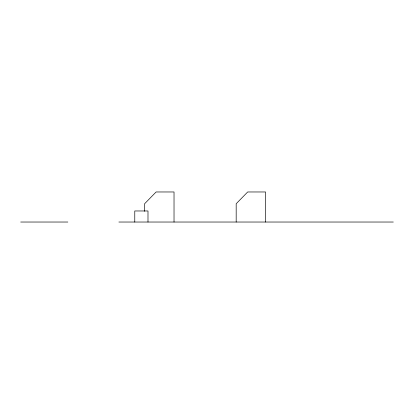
<?xml version="1.0" encoding="UTF-8"?>
<svg xmlns="http://www.w3.org/2000/svg" width="414" height="414" viewBox="0 0 414 414"><rect width="100%" height="100%" fill="white"/><g stroke="black" fill="none" stroke-linecap="round" stroke-linejoin="round"><path stroke-width="0.62" d="M20.7 222.028L67.844 222.028M118.89 222.028L393.3 222.028M265.576 222.028L265.576 191.972L247.681 191.972L236.177 203.735L236.177 222.028M174.025 222.028L174.025 191.972L156.125 191.972L144.621 203.735L144.621 211.306M147.989 222.028L147.989 210.969L134.773 210.969L134.773 222.028"/></g></svg>
